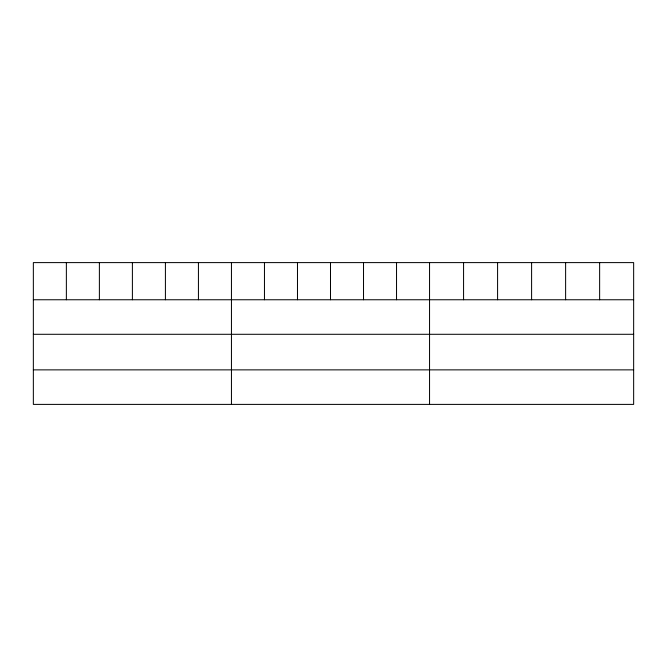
<?xml version="1.0" encoding="UTF-8"?>
<svg xmlns="http://www.w3.org/2000/svg" width="667" height="667" viewBox="0 0 667 667"><rect width="100%" height="100%" fill="white"/><g stroke="black" fill="none" stroke-linecap="round" stroke-linejoin="round"><path stroke-width="1" d="M633.65 334.292L633.65 262.606L33.35 262.606L33.35 404.394L633.65 404.394L633.65 334.292L33.35 334.292M33.35 299.758L633.65 299.758M33.35 369.868L633.65 369.868M599.633 262.606L599.633 299.758M565.616 262.606L565.616 299.758M531.599 262.606L531.599 299.758M497.582 262.606L497.582 299.758M463.565 262.606L463.565 299.758M429.548 262.606L429.548 404.394M396.531 262.606L396.531 299.758M363.515 262.606L363.515 299.758M330.498 262.606L330.498 299.758M297.482 262.606L297.482 299.758M264.465 262.606L264.465 299.758M231.449 262.606L231.449 404.394M198.433 262.606L198.433 299.758M165.416 262.606L165.416 299.758M132.4 262.606L132.4 299.758M99.383 262.606L99.383 299.758M66.366 262.606L66.366 299.758"/></g></svg>
